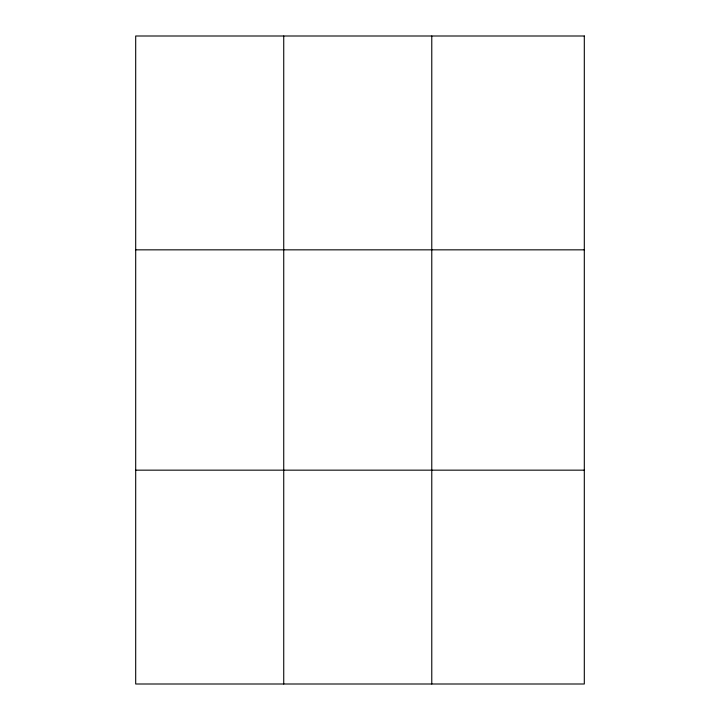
<?xml version="1.0" encoding="UTF-8"?>
<svg xmlns="http://www.w3.org/2000/svg" width="720" height="720" viewBox="0 0 720 720"><rect width="100%" height="100%" fill="white"/><g stroke="black" fill="none" stroke-linecap="round" stroke-linejoin="round"><path stroke-width="1.08" d="M283.734 684L283.734 36M431.775 684L431.775 36M135.693 249.84L584.307 249.84M135.693 470.16L584.307 470.16M584.307 36L584.307 684L135.693 684L135.693 36L584.307 36"/></g></svg>
